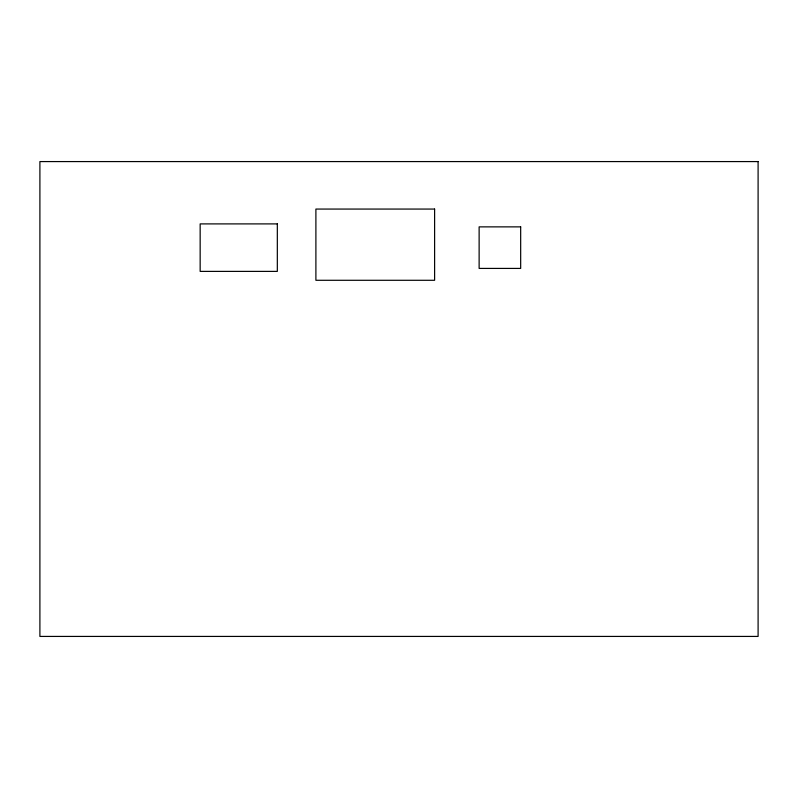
<?xml version="1.0" encoding="UTF-8"?>
<svg xmlns="http://www.w3.org/2000/svg" width="798" height="798" viewBox="0 0 798 798"><rect width="100%" height="100%" fill="white"/><g stroke="black" fill="none" stroke-linecap="round" stroke-linejoin="round"><path stroke-width="1.2" d="M758.1 161.575L39.9 161.575L39.9 636.425L758.1 636.425L758.1 161.575M434.611 209.066L315.898 209.066L315.898 280.288L434.611 280.288L434.611 209.066M277.325 223.899L200.158 223.899L200.158 271.39L277.325 271.39L277.325 223.899M520.675 226.871L479.129 226.871L479.129 268.417L520.675 268.417L520.675 226.871"/></g></svg>
